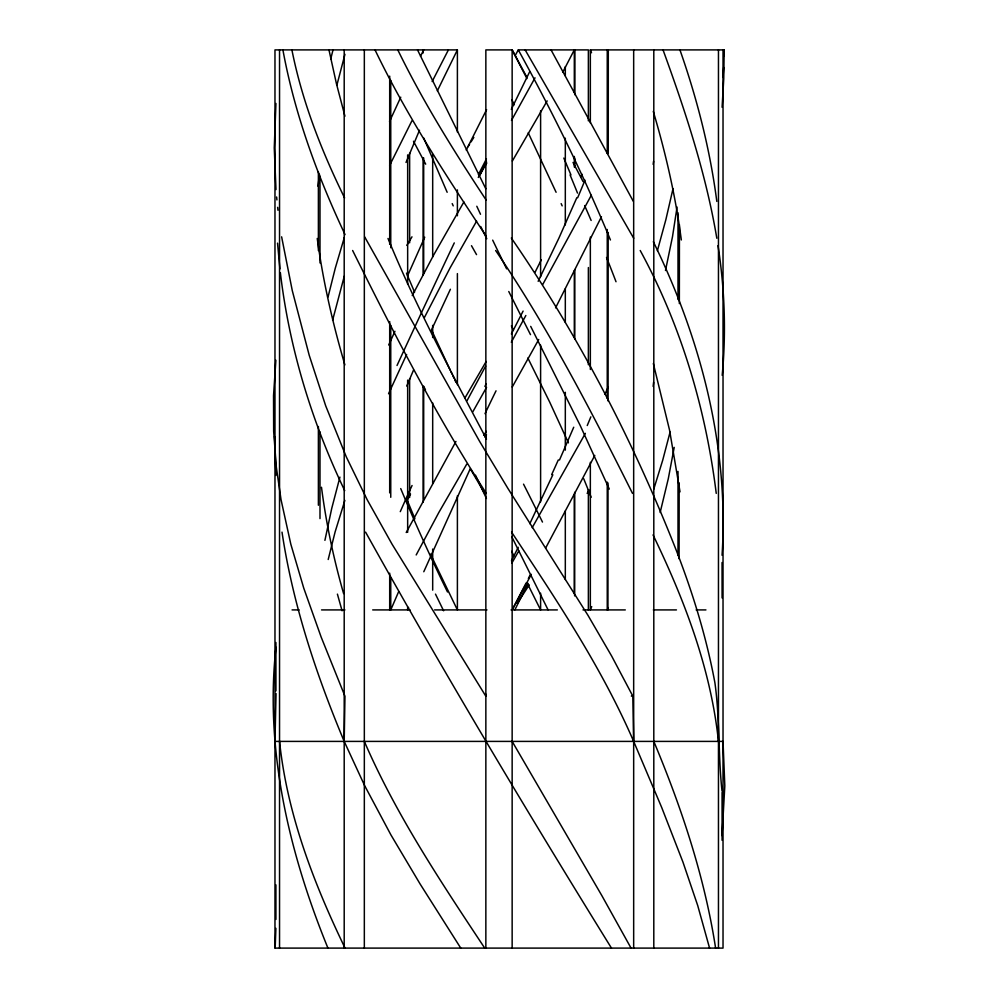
<?xml version="1.0" encoding="UTF-8"?>
<svg xmlns="http://www.w3.org/2000/svg" width="998" height="998" viewBox="0 0 998 998"><rect width="100%" height="100%" fill="white"/><g stroke="black" fill="none" stroke-linecap="round" stroke-linejoin="round"><path stroke-width="1.5" d="M279.54 49.9L279.54 948.1M485.851 948.1L485.851 49.9L512.149 49.9L512.149 948.1M574.636 595.893L574.686 492.264M574.748 339.145L574.786 269.535M574.823 167.452L574.836 158.171M574.86 94.76L574.873 49.9M607.957 609.815L608.032 482.982M608.094 401.009L608.194 232.409M608.244 153.53L608.306 49.9M633.668 49.9L633.668 948.1M653.802 49.9L653.802 948.1M679.089 558.78L679.176 482.982M679.351 303.567L679.438 224.687M718.46 948.1L718.46 49.9M460.752 948.1L420.021 883.854L390.892 834.852L364.582 785.501L344.198 741.402L344.971 696.23L321.144 637.048L303.741 588.096L290.817 544.184L281.037 499.661L276.321 467.076L273.664 431.348L273.539 395.657L275.872 360.228M724.074 55.738L724.174 49.9L590.342 49.9L590.342 122.941M485.876 694.146L485.851 696.23L392.052 544.184L367.139 499.661L346.294 456.884L325.697 405.837L309.193 355.201L292.277 290.605L281.623 236.825M275.161 948.1L275.897 928.315M275.91 884.864L275.922 919.432M722.09 597.939L722.053 562.523M275.91 642.5L275.947 690.865M722.09 840.304L722.065 792.375M722.053 555.275C729.151 446.755 700.696 338.721 653.328 241.703M723.662 67.365L723.051 77.507M275.935 103.443L274.263 147.904L275.984 189.583M722.103 107.273L723.75 78.717L724.174 49.9M722.19 375.335C726.27 332.134 724.66 288.459 717.999 245.608M275.984 647.203C264.62 750.022 289.22 853.302 327.93 948.1M722.016 835.6L724.822 785.888L723.026 741.402L723.026 49.9M653.141 386.413L653.59 382.359M318.025 186.264L319.472 174.363M677.068 207.035L672.49 236.763L665.479 270.495M653.154 164.358L653.553 161.327M674.211 447.378L668.298 478.691L660.152 512.498M324.911 540.355L331.735 508.406L339.919 477.119M673.026 188.61L665.853 219.71L657.383 250.723M332.596 320.283L344.335 276.034M328.205 559.504L335.116 531.909L344.871 500.397M328.055 296.967L335.291 268.125L344.347 237.437M670.095 432.022L662.697 460.253L653.765 489.157M330.775 58.832L333.008 49.9M336.837 85.354L344.946 54.329M406.024 162.449L419.497 130.239M408.581 607.695L407.658 609.915L407.658 606.871M591.727 606.609L590.342 609.915L590.342 462.311M406.735 386.089L413.559 370.033M608.206 607.632L607.246 609.915L607.246 482.084M573.725 427.231L559.479 460.053M576.844 197.654L558.868 238.21L538.159 281.324M423.788 571.742L470.12 469.023M407.496 275.947L424.724 237.212M398.713 591.527L390.754 609.915L390.754 577.967M388.709 344.996L394.946 331.286M580.961 176.671L582.059 174.251M388.559 393.761L406.623 354.502M389.532 121.507L400.747 97.193M552.842 474.774L529.813 523.663M608.081 387.349L604.95 394.148M450.397 289.258L431.498 329.914L450.26 370.221M480.038 174.949L486.463 161.327M437.349 90.855L457.396 49.9L274.974 49.9L274.974 948.1L723.026 948.1L723.026 741.402L274.974 741.402L276.047 693.548M601.47 216.716L555.574 307.871M511.3 109.393L529.713 71.656M485.178 437.423L486.488 434.704M389.619 165.443L411.862 120.895M484.891 386.413L486.213 383.706M528.017 583.331L514.881 609.815M420.52 56.287L423.688 49.9M466.241 150.049L486.6 109.655M424.399 317.539L450.173 267.714L476.607 221.144M528.366 578.516L530.038 575.122M541.34 259.717L535.09 272.204M518.224 547.303L511.45 560.826M526.108 583.019L512.747 608.805M594.796 455.412L545.607 548.127M412.236 295.595L433.594 255.151L463.895 201.958M448.401 49.9L432.146 81.549M416.191 554.95L438.833 512.498L466.677 464.232M478.429 174.55L486.438 158.894M406.211 532.52L455.949 441.453M511.388 333.943L523.102 311.089M591.29 195.296L542.675 284.617M562.847 72.031L574.312 49.9L574.312 92.515M585.364 433.369L532.184 527.692M467.076 400.597L485.639 366.104M535.028 77.819L511.475 120.409M512.149 609.915L531.36 574.349M525.846 315.505L511.313 342.252M538.745 339.495L512.248 387.024M515.23 55.489L518.299 49.9L588.371 49.9L588.371 120.908M547.154 100.91L512.373 160.99M486.562 387.349L472.84 411.775M407.359 499.661L410.527 494.072M511.737 563.309L518.835 550.871M464.819 398.202L486.163 361.488M486.812 162.936L478.267 177.457M587.148 493.399L589.132 490.068M483.855 435.34L486.251 431.323M406.822 245.358L411.987 236.825M471.031 141.916L473.825 137.375M468.062 146.706L469.547 144.311M517.214 603.403L529.277 584.865M292.065 609.915L299.188 609.915M321.543 609.915L344.921 609.915M372.703 609.915L410.041 609.915M434.604 609.915L486.974 609.915M511.026 609.915L557.333 609.915M582.994 609.915L625.297 609.915M653.328 609.915L676.457 609.915M696.13 609.915L705.935 609.915M631.347 696.08L632.882 696.23L633.668 741.402L661.699 807.482L682.956 862.097L697.727 905.585L709.566 948.1M511.325 238.035C578.229 335.041 632.819 440.168 676.033 549.736C692.787 592.849 706.459 637.298 714.917 682.819C719.87 718.572 718.148 755.049 722.016 791.002M485.951 235.815C446.081 175.66 406.361 115.057 375.023 49.9M511.587 532.134C556.148 599.474 601.495 667.026 633.668 741.402M484.716 948.1C440.692 881.621 396.094 814.842 364.332 741.402M486.276 200.236C454.24 151.696 423.289 102.245 397.803 49.9M495.632 250.498C547.952 327.519 590.941 410.253 632.507 493.399M486.3 493.399C436.188 415.63 393.723 333.282 352.631 250.498M470.432 469.048L484.616 493.149M611.462 948.1C526.682 811.149 443.973 672.877 365.592 532.134M471.48 245.695L476.533 254.627M512.149 741.402L601.931 895.767L631.048 948.1M525.148 49.9L633.705 238.26M518.299 49.9C552.268 111.601 583.493 174.875 610.439 239.969M551.046 49.9L633.368 201.421M526.582 76.734L512.149 49.9L526.944 78.593M425.697 164.171L413.496 141.242M364.632 236.825L479.714 441.565L507.945 488.471L587.934 615.267L611.674 656.098L632.882 696.23M424.013 387.024L425.447 389.719M573.014 162.437L583.082 181.599M486.475 439.145C451.795 373.215 416.328 307.471 388.01 238.46M640.217 250.498C681.123 325.573 705.736 408.718 716.24 493.399M511.388 325.872L513.446 329.914M527.842 358.02L549.748 402.206L568.423 442.863M511.799 99.688L514.344 104.753M530.699 326.383L580.112 425.31L609.304 489.07M511.849 536.887L548.064 609.815M485.814 188.784L417.526 49.9M486.774 238.709L480.699 226.509M527.156 583.019L540.604 609.915L540.604 593.186M344.584 197.866C321.456 150.798 302.169 101.472 291.903 49.9M443.611 610.788L435.49 594.122M528.229 132.809L556.098 192.277M511.7 551.333L513.895 555.874M653.029 534.903C684.516 600.048 710.888 668.959 718.46 741.402M345.059 948.1C313.547 882.856 287.125 813.944 279.54 741.402M344.709 490.617C311.838 422.004 289.295 348.252 280.351 272.616M486.425 498.476L475.46 475.16M454.701 379.652L455.961 382.359M450.884 371.568L452.156 374.262M452.793 375.61L454.065 378.304M345.071 234.63C317.327 175.748 294.659 114.071 282.908 49.9M430.437 554.065L457.396 609.915L457.396 495.781M452.206 203.617L453.217 205.875M561.163 203.617L562.161 205.875M447.154 192.277L423.688 137.936M414.594 292.189L406.485 273.153M563.82 158.083L570.968 174.949M414.906 518.798L406.797 499.262M653.802 741.402C681.597 807.819 704.6 876.78 715.603 948.1M344.198 741.402C316.054 674.186 292.863 604.376 282.01 532.134M590.342 49.9L591.527 52.757M583.768 478.84L591.19 497.241M663.034 49.9C685.389 111.277 705.973 173.689 716.814 238.26M679.937 49.9C697.178 99.014 710.089 149.762 716.814 201.421M653.278 111.414C665.778 153.492 675.621 196.419 681.322 239.969M344.884 364.881C332.721 323.464 323.053 281.249 317.239 238.46M342.089 610.788L337.411 594.122M653.341 363.546L669.583 430.263L680.025 491.864M344.946 116.18L336.413 83.607L328.978 49.9M277.656 207.334L277.993 210.279M279.927 268.924L277.544 243.15M276.621 196.98L276.908 199.937M275.947 475.46L274.562 436.276M678.004 212.736L678.004 299.475M678.004 471.443L678.004 555.138M607.246 49.9L607.246 153.38M607.246 229.478L607.246 398.389M590.342 237.075L590.342 369.472M588.371 267.539L588.371 364.781M588.371 489.806L588.371 610.202M574.312 156.424L574.312 167.078M574.312 270.558L574.312 337.524M574.312 494.26L574.312 593.186M565.317 66.641L565.317 75.773M565.317 138.161L565.317 224.912M565.317 288.821L565.317 322.304M565.317 392.301L565.317 450.135M565.317 511.001L565.317 579.489M540.604 110.778L540.604 276.646M540.604 345.133L540.604 501.869M457.396 49.9L457.396 132.073M457.396 189.907L457.396 215.78M457.396 273.602L457.396 384.692M432.683 154.902L432.683 256.86M432.683 325.348L432.683 337.524M432.683 402.955L432.683 483.606M432.683 549.05L432.683 590.142M423.688 157.946L423.688 273.602M423.688 386.214L423.688 498.825M423.127 49.9L423.127 52.981M423.127 157.946L423.127 275.261M423.127 386.388L423.127 502.156M409.629 153.318L409.629 242.838M409.629 378.679L409.629 497.528M407.658 154.902L407.658 284.255M407.658 380.126L407.658 532.308M390.754 80.339L390.754 247.729M390.754 325.348L390.754 497.303M389.694 76.135L389.694 244.385M389.694 321.568L389.694 492.9M389.694 573.164L389.694 610.202M364.332 49.9L364.332 948.1M344.198 49.9L344.198 948.1M319.996 176.209L319.996 262.948M319.996 431.872L319.996 518.611M318.387 171.843L318.387 250.56M318.387 426.52L318.387 505.25M343.611 593.61A778.278 637.235 38.7 0 1 321.481 487.249M400.273 511.65A778.278 385.727 -58.9 0 1 412.062 485.502M530.499 334.642A730.536 37.874 63.5 0 1 508.768 291.516M523.538 484.155A778.278 164.421 62.7 0 1 542.475 522.066M447.516 592.001A778.278 308.619 60.8 0 1 400.722 488.583M485.003 413.683A601.345 173.078 -63.5 0 1 496.031 390.817M584.978 180.176A742.15 367.189 -60.5 0 1 577.667 197.729M397.017 365.505A632.957 32.585 -64.4 0 1 454.277 242.901M506.635 268.849A638.346 159.081 63.4 0 1 492.688 240.144M480.5 214.258A638.346 159.081 63.4 0 1 476.807 206.262M584.641 205.563A638.346 233.594 62.3 0 1 591.14 220.458M606.522 257.484A638.346 233.594 62.3 0 1 616.016 281.748M570.07 174.937A742.15 302.394 62 0 1 577.505 193.063M558.294 459.953A772.24 299.126 -62.4 0 1 551.669 474.624M590.841 416.852A601.694 199.026 -63.1 0 1 587.236 425.535"/></g></svg>
